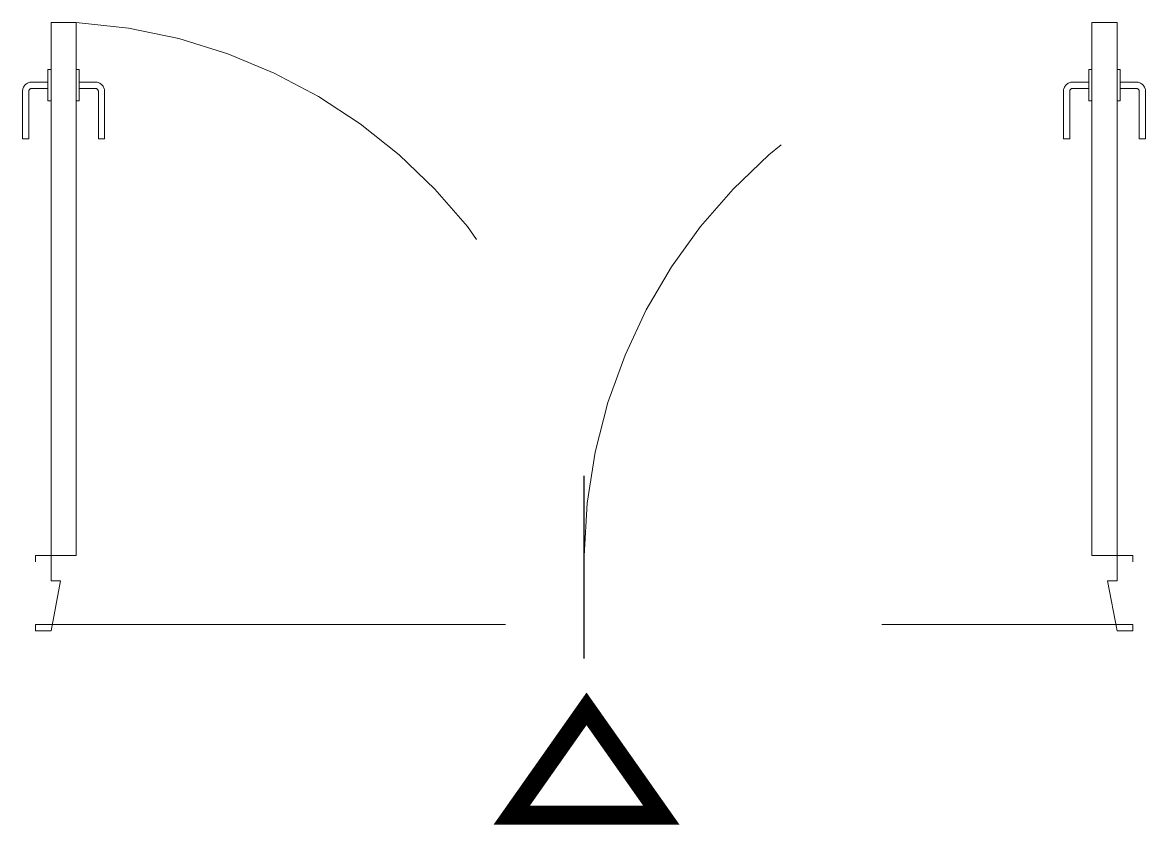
# Model space of a CAD drawing. Header units: millimetres. Extents: x 824.26 to 826.05, y 1690.15 to 1691.43.
import ezdxf

# ---------------------------------------------------------------- set-up
doc = ezdxf.new("R2010")
doc.units = ezdxf.units.MM
doc.linetypes.add('CENTER', pattern=[50.8, 31.75, -6.35, 6.35, -6.35])
doc.linetypes.add('JIS_02_0.7', pattern=[1.35, 0.75, -0.6])
for name, color, linetype, lineweight in [('0-0 EJES', 254, 'CENTER', 0), ('007-Carpinterias hojas 0.18', 252, 'Continuous', 18), ('008-Carp proy apertura', 7, 'JIS_02_0.7', 9), ('009-Carp-marcos', 252, 'Continuous', 13)]:
    doc.layers.add(name, color=color, linetype=linetype, lineweight=lineweight)

# ---------------------------------------------------------------- blocks, each defined once
blk = doc.blocks.new('*U3')
blk.add_line((0.875, 0.0542), (0.875, -0.2374))
at = {"color": 9, "const_width": 0.03, "flags": 128}
blk.add_lwpolyline([(0.9983, 0.3037), (0.879, 0.1342), (0.7597, 0.3037)], close=True, dxfattribs=at)
at = {"layer": '0-0 EJES'}
for p, q in [((-0.0205, -0.7745), (-0.0205, -0.85)), ((-0.0205, -0.7745), (-0.0105, -0.7745)), ((-0.0105, -0.7745), (-0.0105, -0.85)), ((0.1005, -0.7745), (0.1005, -0.85)), ((0.1105, -0.7745), (0.1005, -0.7745)), ((0.1105, -0.7745), (0.1105, -0.85)), ((1.6395, -0.7745), (1.6395, -0.85)), ((1.6395, -0.7745), (1.6495, -0.7745)), ((1.6495, -0.7745), (1.6495, -0.85)), ((1.7605, -0.7745), (1.7605, -0.85)), ((1.7705, -0.7745), (1.7605, -0.7745)), ((1.7705, -0.7745), (1.7705, -0.85)), ((-0.0055, -0.855), (0.02, -0.855)), ((0.0955, -0.855), (0.07, -0.855)), ((1.6545, -0.855), (1.68, -0.855)), ((1.7555, -0.855), (1.73, -0.855)), ((-0.0055, -0.865), (0.02, -0.865)), ((0.0955, -0.865), (0.07, -0.865)), ((1.6545, -0.865), (1.68, -0.865)), ((1.7555, -0.865), (1.73, -0.865))]:
    blk.add_line(p, q, dxfattribs=at)
for points in [[(0.02, -0.835), (0.02, -0.885), (0.025, -0.885), (0.025, -0.835)], [(0.07, -0.835), (0.07, -0.885), (0.065, -0.885), (0.065, -0.835)], [(1.68, -0.835), (1.68, -0.885), (1.685, -0.885), (1.685, -0.835)], [(1.73, -0.835), (1.73, -0.885), (1.725, -0.885), (1.725, -0.835)]]:
    blk.add_lwpolyline(points, close=True, dxfattribs=at)
for centre, radius, start, end in [((-0.0055, -0.85), 0.015, 180, 270), ((-0.0055, -0.85), 0.005, 180, 270), ((0.0955, -0.85), 0.005, 270, 0), ((0.0955, -0.85), 0.015, 270, 0), ((1.6545, -0.85), 0.015, 180, 270), ((1.6545, -0.85), 0.005, 180, 270), ((1.7555, -0.85), 0.005, 270, 0), ((1.7555, -0.85), 0.015, 270, 0)]:
    blk.add_arc(centre, radius, start, end, dxfattribs=at)
at = {"layer": '007-Carpinterias hojas 0.18'}
for points in [[(0.025, -0.11), (0.065, -0.11), (0.065, -0.96), (0.025, -0.96), (0.025, -0.11)], [(1.725, -0.11), (1.685, -0.11), (1.685, -0.96), (1.725, -0.96), (1.725, -0.11)]]:
    blk.add_lwpolyline(points, dxfattribs=at)
at = {"layer": '008-Carp proy apertura'}
blk.add_line((0, 0), (1.75, 0), dxfattribs=at)
for centre, start, end in [((0.0136, -0.1001), 273.4181, 359.3426), ((1.7364, -0.1001), 180.6574, 266.5819)]:
    blk.add_arc(centre, 0.8614, start, end, dxfattribs=at)
at = {"layer": '009-Carp-marcos'}
for points in [[(0, 0), (0, 0.01), (0.025, 0.01), (0.04, -0.07), (0.04, -0.07), (0.04, -0.07), (0.025, -0.07), (0.025, -0.11), (0, -0.11), (0, -0.1)], [(1.75, 0), (1.75, 0.01), (1.725, 0.01), (1.71, -0.07), (1.71, -0.07), (1.71, -0.07), (1.725, -0.07), (1.725, -0.11), (1.75, -0.11), (1.75, -0.1)]]:
    blk.add_lwpolyline(points, dxfattribs=at)

msp = doc.modelspace()

# ---------------------------------------------------------------- block references
at = {"xscale": -1, "rotation": 180}
msp.add_blockref('*U3', (824.2836, 1690.4719), dxfattribs=at)

doc.saveas('drawing.dxf')
